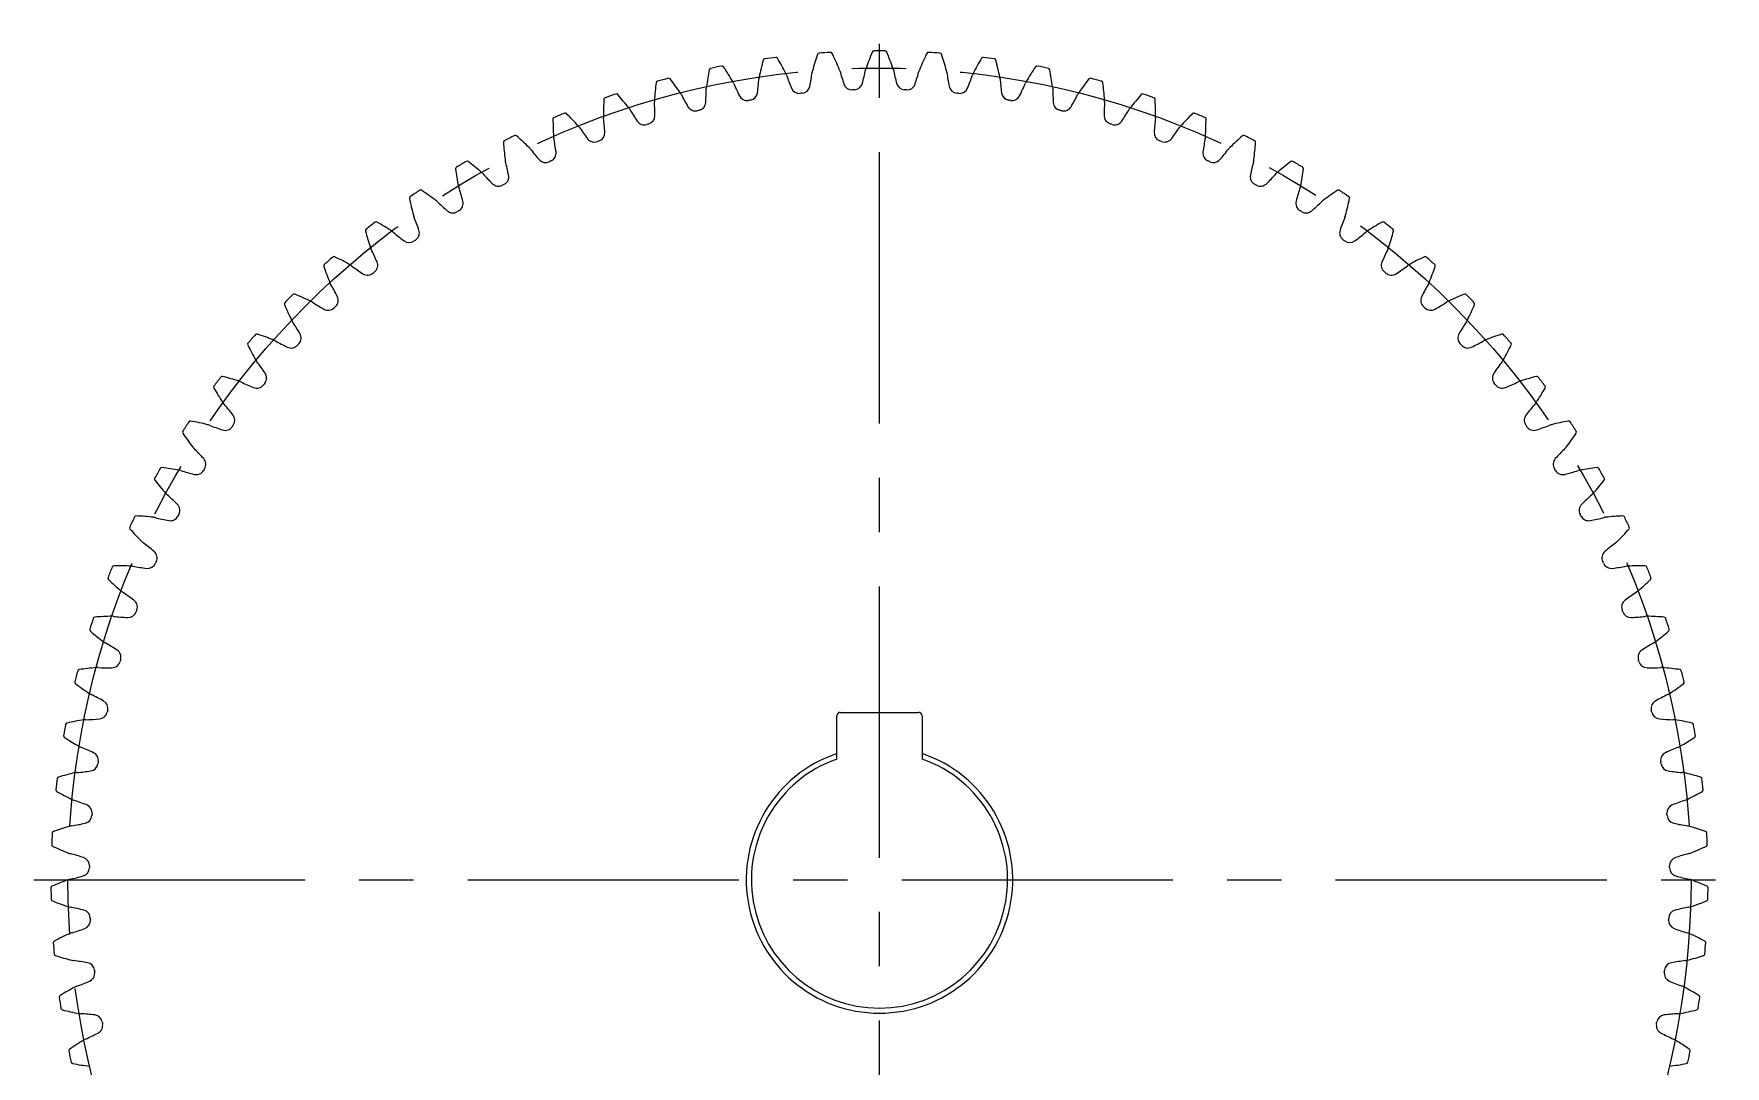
# Model space of a CAD drawing. Extents: x -1 to 168, y -13 to 122.
# Drawn here: x -1 to 98, y 47.6 to 108 of the extents above; entities that cross this region are included whole.
import ezdxf

# ---------------------------------------------------------------- set-up
doc = ezdxf.new("R2010")
doc.units = 0
doc.header["$LTSCALE"] = 0.5
doc.linetypes.add('CENTER', pattern=[50.8, 31.75, -6.35, 6.35, -6.35])
doc.layers.add('MSM_CENTER', color=1, linetype='CENTER')
doc.layers.add('MSM_CONTINUOUS', color=7, linetype='CONTINUOUS')

msp = doc.modelspace()

# ---------------------------------------------------------------- linework, layer by layer
at = {"layer": 'MSM_CENTER'}
for p, q in [((48.5, 9), (48.5, 108)), ((-1, 58.5), (98, 58.5))]:
    msp.add_line(p, q, dxfattribs=at)
msp.add_circle((48.5, 58.5), 47.5, dxfattribs=at)
at = {"layer": 'MSM_CONTINUOUS'}
for p, q in [((46, 65.571), (46, 68.1)), ((46.2, 68.3), (50.8, 68.3)), ((51, 68.1), (51, 65.571))]:
    msp.add_line(p, q, dxfattribs=at)
for centre, radius, start, end in [((62.681, 100.825), 15.833, 157.29077, 160.94737), ((48.167, 106.899), 0.1, 90.39477, 157.29082), ((48.5, 58.5), 48.5, 89.60578, 90.39423), ((48.833, 106.899), 0.1, 22.70923, 89.6058), ((34.319, 100.825), 15.833, 19.05263, 22.70923), ((38.633, 105.884), 0.1, 101.76264, 168.65924), ((48.5, 58.5), 48.5, 100.9742, 101.76264), ((39.286, 106.015), 0.1, 34.07765, 100.97419), ((26.255, 97.199), 15.833, 30.42105, 34.07765), ((56.974, 102.325), 15.833, 164.86972, 168.52632), ((41.786, 106.432), 0.1, 97.97317, 164.86976), ((48.5, 58.5), 48.5, 97.18472, 97.97317), ((42.447, 106.52), 0.1, 30.28818, 97.1847), ((28.861, 98.585), 15.833, 26.63158, 30.28818), ((59.852, 101.67), 15.833, 161.08024, 164.73684), ((44.969, 106.771), 0.1, 94.1837, 161.08029), ((48.5, 58.5), 48.5, 93.39525, 94.1837), ((45.634, 106.815), 0.1, 26.4987, 93.39526), ((31.553, 99.795), 15.833, 22.84211, 26.4987), ((45.379, 105.619), 0.831, 15.59182, 22.84248), ((48.5, 105.722), 0.831, 160.947, 168.19765), ((48.5, 105.722), 0.831, 11.80235, 19.053), ((51.621, 105.619), 0.831, 157.15752, 164.40818), ((65.447, 99.795), 15.833, 153.5013, 157.15789), ((51.366, 106.815), 0.1, 86.60475, 153.5013), ((48.5, 58.5), 48.5, 85.8163, 86.60475), ((52.031, 106.771), 0.1, 18.91976, 85.8163), ((37.148, 101.67), 15.833, 15.26316, 18.91976), ((68.139, 98.585), 15.833, 149.71182, 153.36842), ((54.553, 106.52), 0.1, 82.81528, 149.71182), ((48.5, 58.5), 48.5, 82.02683, 82.81528), ((55.214, 106.432), 0.1, 15.13028, 82.02683), ((40.026, 102.325), 15.833, 11.47368, 15.13028), ((70.745, 97.199), 15.833, 145.92235, 149.57895), ((57.714, 106.015), 0.1, 79.02635, 145.92235), ((48.5, 58.5), 48.5, 78.23736, 79.0258), ((58.367, 105.884), 0.1, 11.34081, 78.23736), ((51.12, 103.06), 15.833, 172.44867, 176.10526), ((35.523, 105.128), 0.1, 105.55267, 172.44871), ((48.5, 58.5), 48.5, 104.76367, 105.55212), ((36.166, 105.302), 0.1, 37.86712, 104.76366), ((23.746, 95.644), 15.833, 34.21053, 37.86712), ((54.059, 102.79), 15.833, 168.65919, 172.31579), ((39.192, 104.796), 0.831, 23.17077, 30.42143), ((53.392, 110.873), 14.615, 203.1704, 206.37593), ((26.867, 106.447), 14.615, 352.57144, 355.77697), ((42.272, 105.31), 0.831, 168.52594, 175.7766), ((42.272, 105.31), 0.831, 19.38129, 26.63195), ((56.843, 110.436), 14.615, 199.38093, 202.58646), ((30.084, 107.772), 14.615, 348.78197, 351.98749), ((45.379, 105.619), 0.831, 164.73647, 171.98713), ((60.257, 109.771), 14.615, 195.59145, 198.79698), ((46.894, 105.222), 0.5, 198.79698, 271.9682), ((47.014, 105.226), 0.5, 271.8213, 344.9925), ((33.38, 108.882), 14.615, 344.99249, 348.19802), ((63.62, 108.882), 14.615, 191.80198, 195.00751), ((49.986, 105.226), 0.5, 195.0075, 268.17873), ((50.106, 105.222), 0.5, 268.03174, 341.20302), ((36.743, 109.771), 14.615, 341.20302, 344.40855), ((51.621, 105.619), 0.831, 8.01287, 15.26353), ((66.916, 107.772), 14.615, 188.01251, 191.21803), ((40.157, 110.436), 14.615, 337.41354, 340.61907), ((54.728, 105.31), 0.831, 153.36805, 160.61871), ((54.728, 105.31), 0.831, 4.2234, 11.47406), ((70.133, 106.447), 14.615, 184.22303, 187.42856), ((43.608, 110.873), 14.615, 333.62407, 336.8296), ((57.808, 104.796), 0.831, 149.57857, 156.82923), ((42.941, 102.79), 15.833, 7.68421, 11.34081), ((73.254, 95.644), 15.833, 142.13288, 145.78947), ((60.834, 105.302), 0.1, 75.23688, 142.13288), ((48.5, 58.5), 48.5, 74.44788, 75.23633), ((61.477, 105.128), 0.1, 7.55133, 74.44788), ((45.88, 103.06), 15.833, 3.89474, 7.55133), ((48.169, 103.136), 15.833, 176.23814, 179.89474), ((32.47, 104.168), 0.1, 109.34214, 176.23819), ((48.5, 58.5), 48.5, 108.55314, 109.34159), ((33.1, 104.385), 0.1, 41.6566, 108.55314), ((21.345, 93.927), 15.833, 38, 41.6566), ((36.152, 104.079), 0.831, 176.10489, 183.35555), ((20.733, 103.175), 14.615, 0.15039, 3.35591), ((36.152, 104.079), 0.831, 26.96024, 34.2109), ((49.92, 111.082), 14.615, 206.95987, 210.1654), ((37.833, 104.017), 0.5, 283.18966, 356.36092), ((23.746, 104.913), 14.615, 356.36091, 359.56644), ((39.192, 104.796), 0.831, 172.31542, 179.56607), ((40.746, 104.602), 0.5, 206.37593, 279.54715), ((48.5, 58.5), 46.25, 99.40022, 99.54715), ((40.864, 104.622), 0.5, 279.40019, 352.57144), ((43.81, 105.014), 0.5, 202.58645, 275.75768), ((48.5, 58.5), 46.25, 95.61074, 95.75768), ((43.929, 105.026), 0.5, 275.61077, 348.78197), ((48.5, 58.5), 46.25, 91.82127, 91.9682), ((48.5, 58.5), 46.25, 88.0318, 88.17873), ((53.071, 105.026), 0.5, 191.21803, 264.38933), ((48.5, 58.5), 46.25, 84.24232, 84.38926), ((53.19, 105.014), 0.5, 264.24227, 337.41355), ((56.136, 104.622), 0.5, 187.42856, 260.59986), ((48.5, 58.5), 46.25, 80.45285, 80.59978), ((56.254, 104.602), 0.5, 260.4528, 333.62407), ((57.808, 104.796), 0.831, 0.43393, 7.68458), ((73.254, 104.913), 14.615, 180.43356, 183.63909), ((59.167, 104.017), 0.5, 183.63908, 256.81039), ((47.08, 111.082), 14.615, 329.8346, 333.04013), ((60.848, 104.079), 0.831, 145.7891, 153.03976), ((76.267, 103.175), 14.615, 176.64409, 179.84961), ((60.848, 104.079), 0.831, 356.64445, 3.89511), ((75.655, 93.927), 15.833, 138.3434, 142), ((63.9, 104.385), 0.1, 71.4474, 138.3434), ((48.5, 58.5), 48.5, 70.65841, 71.44686), ((64.53, 104.168), 0.1, 3.76186, 70.65841), ((48.831, 103.136), 15.833, 0.10526, 3.76186), ((29.487, 103.009), 0.1, 113.13161, 180.02766), ((45.22, 103.017), 15.833, 180.02761, 183.68421), ((48.5, 58.5), 48.5, 112.34262, 113.13107), ((30.101, 103.266), 0.1, 45.44607, 112.34262), ((19.063, 92.055), 15.833, 41.78947, 45.44607), ((33.167, 103.164), 0.831, 179.89436, 187.14502), ((17.841, 101.242), 14.615, 3.93986, 7.14539), ((33.167, 103.164), 0.831, 30.74972, 38.00037), ((46.442, 111.061), 14.615, 210.74935, 213.95488), ((34.848, 103.212), 0.5, 286.97919, 0.15039), ((37.716, 103.989), 0.5, 210.1654, 283.33663), ((48.5, 58.5), 46.25, 103.18969, 103.33663), ((48.5, 58.5), 46.25, 76.66337, 76.81031), ((59.284, 103.989), 0.5, 256.66332, 329.8346), ((62.152, 103.212), 0.5, 179.84961, 253.02091), ((50.558, 111.061), 14.615, 326.04512, 329.25065), ((63.833, 103.164), 0.831, 141.99963, 149.25028), ((79.159, 101.242), 14.615, 172.85461, 176.06014), ((63.833, 103.164), 0.831, 352.85498, 0.10564), ((77.937, 92.055), 15.833, 134.55393, 138.21053), ((66.899, 103.266), 0.1, 67.65738, 134.55393), ((48.5, 58.5), 48.5, 66.86893, 67.65738), ((67.513, 103.009), 0.1, 359.97239, 66.86893), ((51.78, 103.017), 15.833, 356.31579, 359.97239), ((48.5, 58.5), 48.5, 116.13209, 116.92054), ((27.183, 101.953), 0.1, 49.23555, 116.13209), ((16.91, 90.036), 15.833, 45.57895, 49.23555), ((30.249, 102.053), 0.831, 183.68384, 190.9345), ((30.249, 102.053), 0.831, 34.53919, 41.78985), ((42.972, 110.81), 14.615, 214.53882, 217.74435), ((31.923, 102.212), 0.5, 290.76867, 3.93986), ((34.733, 103.177), 0.5, 213.95487, 287.1261), ((48.5, 58.5), 46.25, 106.97916, 107.1261), ((48.5, 58.5), 46.25, 72.8739, 73.02084), ((62.267, 103.177), 0.5, 252.87385, 326.04513), ((65.077, 102.212), 0.5, 176.06014, 249.23144), ((54.028, 110.81), 14.615, 322.25565, 325.46118), ((66.751, 102.053), 0.831, 138.21015, 145.46081), ((66.751, 102.053), 0.831, 349.0655, 356.31616), ((80.09, 90.036), 15.833, 130.76445, 134.42105), ((69.817, 101.953), 0.1, 63.86791, 130.76445), ((48.5, 58.5), 48.5, 63.07946, 63.86791), ((26.587, 101.655), 0.1, 116.92109, 183.81713), ((42.285, 102.703), 15.833, 183.81709, 187.47368), ((27.41, 100.751), 0.831, 38.32866, 45.57932), ((39.527, 110.33), 14.615, 218.3283, 221.53382), ((29.07, 101.021), 0.5, 294.55808, 7.72934), ((15.083, 99.123), 14.615, 7.72933, 10.93486), ((31.811, 102.17), 0.5, 217.74435, 290.91557), ((48.5, 58.5), 46.25, 110.76864, 110.91557), ((48.5, 58.5), 46.25, 69.08443, 69.23136), ((65.189, 102.17), 0.5, 249.08438, 322.25565), ((67.93, 101.021), 0.5, 172.27066, 245.44197), ((81.917, 99.123), 14.615, 169.06514, 172.27067), ((57.473, 110.33), 14.615, 318.46618, 321.6717), ((69.59, 100.751), 0.831, 134.42068, 141.67134), ((54.715, 102.703), 15.833, 352.52632, 356.18291), ((70.413, 101.655), 0.1, 356.18291, 63.07946), ((23.782, 100.113), 0.1, 120.71056, 187.6066), ((39.377, 102.195), 15.833, 187.60656, 191.26316), ((48.5, 58.5), 48.5, 119.92157, 120.71001), ((24.357, 100.449), 0.1, 53.02502, 119.92157), ((14.894, 87.879), 15.833, 49.36842, 53.02502), ((27.41, 100.751), 0.831, 187.47331, 194.72397), ((12.471, 96.825), 14.615, 11.51881, 14.72434), ((28.961, 100.971), 0.5, 221.53382, 294.70505), ((48.5, 58.5), 46.25, 114.55811, 114.70505), ((48.5, 58.5), 46.25, 65.29495, 65.44189), ((68.039, 100.971), 0.5, 245.2949, 318.46618), ((84.529, 96.825), 14.615, 165.27566, 168.48119), ((69.59, 100.751), 0.831, 345.27603, 352.52669), ((82.106, 87.879), 15.833, 126.97498, 130.63158), ((72.643, 100.449), 0.1, 60.07843, 126.97498), ((48.5, 58.5), 48.5, 59.28999, 60.07843), ((57.623, 102.195), 15.833, 348.73684, 352.39344), ((73.218, 100.113), 0.1, 352.39344, 59.28999), ((24.664, 99.265), 0.831, 191.26279, 198.51344), ((10.017, 94.36), 14.615, 15.30828, 18.51381), ((24.664, 99.265), 0.831, 42.11814, 49.36879), ((36.121, 109.624), 14.615, 222.11777, 225.3233), ((26.197, 99.587), 0.5, 225.32329, 298.49452), ((48.5, 58.5), 46.25, 118.34759, 118.49452), ((26.302, 99.644), 0.5, 298.34756, 11.51884), ((70.698, 99.644), 0.5, 168.48119, 241.65241), ((48.5, 58.5), 46.25, 61.50548, 61.65241), ((70.803, 99.587), 0.5, 241.50543, 314.67671), ((60.879, 109.624), 14.615, 314.6767, 317.88223), ((72.336, 99.265), 0.831, 130.63121, 137.88186), ((86.983, 94.36), 14.615, 161.48619, 164.69172), ((72.336, 99.265), 0.831, 341.48656, 348.73721), ((21.086, 98.388), 0.1, 124.49949, 191.39608), ((36.509, 101.497), 15.833, 191.39603, 195.05263), ((48.5, 58.5), 48.5, 123.71104, 124.49949), ((21.638, 98.761), 0.1, 56.81449, 123.71104), ((13.026, 85.594), 15.833, 53.1579, 56.81449), ((22.022, 97.6), 0.831, 45.90761, 53.15827), ((32.77, 108.694), 14.615, 225.90724, 229.11277), ((23.632, 98.087), 0.5, 302.13709, 15.30828), ((73.368, 98.087), 0.5, 164.69172, 237.86294), ((64.23, 108.694), 14.615, 310.88723, 314.09276), ((74.978, 97.6), 0.831, 126.84173, 134.09239), ((83.974, 85.594), 15.833, 123.18551, 126.8421), ((75.362, 98.761), 0.1, 56.28896, 123.18551), ((48.5, 58.5), 48.5, 55.50051, 56.28896), ((60.491, 101.497), 15.833, 344.94737, 348.60397), ((75.914, 98.388), 0.1, 348.60397, 55.50051), ((22.022, 97.6), 0.831, 195.05226, 202.30292), ((7.731, 91.738), 14.615, 19.09776, 22.30328), ((23.53, 98.023), 0.5, 229.11277, 302.28399), ((48.5, 58.5), 46.25, 122.13706, 122.28399), ((48.5, 58.5), 46.25, 57.71601, 57.86294), ((73.47, 98.023), 0.5, 237.71605, 310.88723), ((89.269, 91.738), 14.615, 157.69672, 160.90224), ((74.978, 97.6), 0.831, 337.69708, 344.94774), ((18.51, 96.489), 0.1, 128.28951, 195.18555), ((33.694, 100.61), 15.833, 195.18551, 198.8421), ((48.5, 58.5), 48.5, 127.50051, 128.28896), ((19.036, 96.898), 0.1, 60.60397, 127.50051), ((11.313, 83.19), 15.833, 56.94737, 60.60397), ((19.495, 95.765), 0.831, 49.69708, 56.94774), ((29.487, 107.545), 14.615, 229.69672, 232.90224), ((21.07, 96.357), 0.5, 305.92656, 19.09776), ((75.93, 96.357), 0.5, 160.90224, 234.07347), ((67.513, 107.545), 14.615, 307.09776, 310.30328), ((77.505, 95.765), 0.831, 123.05226, 130.30292), ((85.687, 83.19), 15.833, 119.39603, 123.05263), ((77.964, 96.898), 0.1, 52.49949, 119.39603), ((48.5, 58.5), 48.5, 51.71104, 52.49949), ((63.306, 100.61), 15.833, 341.1579, 344.81449), ((78.49, 96.489), 0.1, 344.81449, 51.71104), ((19.495, 95.765), 0.831, 198.84173, 206.09239), ((5.623, 88.971), 14.615, 22.88723, 26.09276), ((20.973, 96.286), 0.5, 232.90224, 306.07347), ((48.5, 58.5), 46.25, 125.92653, 126.07347), ((48.5, 58.5), 46.25, 53.92653, 54.07347), ((76.027, 96.286), 0.5, 233.92658, 307.09776), ((91.377, 88.971), 14.615, 153.90724, 157.11277), ((77.505, 95.765), 0.831, 333.90761, 341.15827), ((16.065, 94.424), 0.1, 132.07898, 198.97502), ((30.943, 99.54), 15.833, 198.97498, 202.63158), ((48.5, 58.5), 48.5, 131.28999, 132.07844), ((16.562, 94.867), 0.1, 64.39344, 131.28999), ((9.763, 80.679), 15.833, 60.73684, 64.39344), ((17.096, 93.767), 0.831, 53.48656, 60.73721), ((26.287, 106.181), 14.615, 233.48619, 236.69172), ((48.5, 58.5), 46.25, 129.71601, 129.86294), ((18.628, 94.461), 0.5, 309.71604, 22.88723), ((78.372, 94.461), 0.5, 157.11277, 230.28399), ((48.5, 58.5), 46.25, 50.13706, 50.28399), ((70.713, 106.181), 14.615, 303.30828, 306.51381), ((79.904, 93.767), 0.831, 119.26279, 126.51344), ((87.237, 80.679), 15.833, 115.60656, 119.26316), ((80.438, 94.867), 0.1, 48.71001, 115.60656), ((48.5, 58.5), 48.5, 47.92157, 48.71001), ((66.057, 99.54), 15.833, 337.36842, 341.02502), ((80.935, 94.424), 0.1, 341.02502, 47.92157), ((17.096, 93.767), 0.831, 202.63121, 209.88186), ((3.703, 86.071), 14.615, 26.6767, 29.88223), ((18.535, 94.384), 0.5, 236.69172, 309.86302), ((78.465, 94.384), 0.5, 230.13711, 303.30828), ((93.297, 86.071), 14.615, 150.11777, 153.3233), ((79.904, 93.767), 0.831, 330.11814, 337.36879), ((13.762, 92.202), 0.1, 135.86845, 202.76449), ((28.269, 98.29), 15.833, 202.76445, 206.42105), ((48.5, 58.5), 48.5, 135.07946, 135.86791), ((14.229, 92.676), 0.1, 68.18291, 135.07946), ((8.381, 78.07), 15.833, 64.52632, 68.18291), ((14.834, 91.614), 0.831, 57.27603, 64.52669), ((23.184, 104.609), 14.615, 237.27566, 240.48119), ((16.316, 92.408), 0.5, 313.50545, 26.67671), ((80.684, 92.408), 0.5, 153.32329, 226.49452), ((73.816, 104.609), 14.615, 299.51881, 302.72434), ((82.166, 91.614), 0.831, 115.47331, 122.72397), ((88.619, 78.07), 15.833, 111.81709, 115.47368), ((82.771, 92.676), 0.1, 44.92054, 111.81709), ((48.5, 58.5), 48.5, 44.13209, 44.92054), ((68.731, 98.29), 15.833, 333.57895, 337.23555), ((83.238, 92.202), 0.1, 337.23555, 44.13209), ((14.834, 91.614), 0.831, 206.42068, 213.67134), ((1.979, 83.05), 14.615, 30.46618, 33.6717), ((16.229, 92.326), 0.5, 240.48119, 313.65241), ((48.5, 58.5), 46.25, 133.50548, 133.65241), ((48.5, 58.5), 46.25, 46.34759, 46.49452), ((80.771, 92.326), 0.5, 226.34763, 299.51881), ((95.021, 83.05), 14.615, 146.3283, 149.53382), ((82.166, 91.614), 0.831, 326.32866, 333.57932), ((48.5, 58.5), 48.5, 138.86893, 139.65738), ((12.045, 90.337), 0.1, 71.97239, 138.86893), ((7.176, 75.376), 15.833, 68.31579, 71.97239), ((14.146, 90.207), 0.5, 317.29498, 30.46621), ((82.854, 90.207), 0.5, 149.53382, 222.70505), ((89.824, 75.376), 15.833, 108.02761, 111.68421), ((84.955, 90.337), 0.1, 41.13107, 108.02761), ((48.5, 58.5), 48.5, 40.34262, 41.13107), ((11.61, 89.832), 0.1, 139.65738, 206.55396), ((25.684, 96.866), 15.833, 206.55393, 210.21053), ((12.719, 89.317), 0.831, 61.0655, 68.31616), ((20.192, 102.835), 14.615, 241.06514, 244.27067), ((14.064, 90.119), 0.5, 244.27066, 317.44189), ((48.5, 58.5), 46.25, 137.29495, 137.44189), ((48.5, 58.5), 46.25, 42.55811, 42.70505), ((82.936, 90.119), 0.5, 222.55816, 295.72934), ((76.808, 102.835), 14.615, 295.72933, 298.93486), ((84.281, 89.317), 0.831, 111.68384, 118.9345), ((71.316, 96.866), 15.833, 329.78947, 333.44607), ((85.39, 89.832), 0.1, 333.44607, 40.34262), ((12.719, 89.317), 0.831, 210.21015, 217.46081), ((0.458, 79.922), 14.615, 34.25565, 37.46118), ((12.125, 87.867), 0.5, 321.08446, 34.25565), ((84.875, 87.867), 0.5, 145.74435, 218.91557), ((96.542, 79.922), 14.615, 142.53882, 145.74435), ((84.281, 89.317), 0.831, 322.53919, 329.78985), ((9.62, 87.325), 0.1, 143.4474, 210.34344), ((23.198, 95.274), 15.833, 210.3434, 214), ((48.5, 58.5), 48.5, 142.65841, 143.44686), ((10.02, 87.858), 0.1, 75.76186, 142.65841), ((6.151, 72.608), 15.833, 72.10526, 75.76186), ((10.761, 86.884), 0.831, 64.85498, 72.10564), ((17.324, 100.867), 14.615, 244.85461, 248.06014), ((12.05, 87.774), 0.5, 248.06014, 321.23136), ((48.5, 58.5), 46.25, 141.08443, 141.23136), ((48.5, 58.5), 46.25, 38.76864, 38.91557), ((84.95, 87.774), 0.5, 218.76868, 291.93986), ((79.676, 100.867), 14.615, 291.93986, 295.14539), ((86.239, 86.884), 0.831, 107.89436, 115.14502), ((90.849, 72.608), 15.833, 104.23814, 107.89474), ((73.802, 95.274), 15.833, 326, 329.6566), ((86.98, 87.858), 0.1, 37.34159, 104.23814), ((48.5, 58.5), 48.5, 36.55314, 37.34159), ((87.38, 87.325), 0.1, 329.6566, 36.55314), ((10.761, 86.884), 0.831, 213.99963, 221.25028), ((-0.852, 76.7), 14.615, 38.04512, 41.25065), ((97.852, 76.7), 14.615, 138.74935, 141.95488), ((86.239, 86.884), 0.831, 318.74972, 326.00037), ((48.5, 58.5), 48.5, 146.44788, 147.23633), ((8.164, 85.25), 0.1, 79.55133, 146.44788), ((5.311, 69.778), 15.833, 75.89474, 79.55133), ((10.264, 85.399), 0.5, 324.87387, 38.04513), ((86.736, 85.399), 0.5, 141.95487, 215.1261), ((91.689, 69.778), 15.833, 100.44867, 104.10526), ((88.836, 85.25), 0.1, 33.55212, 100.44867), ((48.5, 58.5), 48.5, 32.76367, 33.55212), ((7.8, 84.693), 0.1, 147.23688, 214.13292), ((20.823, 93.521), 15.833, 214.13288, 217.78947), ((8.967, 84.328), 0.831, 68.64445, 75.89511), ((14.592, 98.714), 14.615, 248.64409, 251.84961), ((10.195, 85.301), 0.5, 251.84961, 325.02084), ((48.5, 58.5), 46.25, 144.8739, 145.02084), ((48.5, 58.5), 46.25, 34.97916, 35.1261), ((86.805, 85.301), 0.5, 214.97921, 288.15039), ((82.408, 98.714), 14.615, 288.15039, 291.35591), ((88.033, 84.328), 0.831, 104.10489, 111.35555), ((76.177, 93.521), 15.833, 322.21053, 325.86712), ((89.2, 84.693), 0.1, 325.86712, 32.76367), ((8.967, 84.328), 0.831, 217.7891, 225.03976), ((-1.947, 73.398), 14.615, 41.8346, 45.04013), ((98.947, 73.398), 14.615, 134.95987, 138.1654), ((88.033, 84.328), 0.831, 314.96024, 322.2109), ((48.5, 58.5), 48.5, 150.23736, 151.0258), ((6.484, 82.526), 0.1, 83.34081, 150.23736), ((4.66, 66.899), 15.833, 79.68421, 83.34081), ((7.347, 81.659), 0.831, 72.43393, 79.68458), ((12.008, 96.385), 14.615, 252.43356, 255.63909), ((8.507, 82.711), 0.5, 255.63908, 328.81031), ((48.5, 58.5), 46.25, 148.66337, 148.81031), ((8.57, 82.813), 0.5, 328.66334, 41.83463), ((88.43, 82.813), 0.5, 138.1654, 211.33663), ((48.5, 58.5), 46.25, 31.18969, 31.33663), ((88.493, 82.711), 0.5, 211.18974, 284.36092), ((84.992, 96.385), 14.615, 284.36091, 287.56644), ((89.653, 81.659), 0.831, 100.31542, 107.56607), ((92.34, 66.899), 15.833, 96.65919, 100.31579), ((90.516, 82.526), 0.1, 29.76319, 96.65919), ((48.5, 58.5), 48.5, 28.9742, 29.76265), ((6.158, 81.946), 0.1, 151.02635, 217.92239), ((18.569, 91.615), 15.833, 217.92235, 221.57895), ((78.431, 91.615), 15.833, 318.42105, 322.07765), ((90.842, 81.946), 0.1, 322.07765, 28.9742), ((7.347, 81.659), 0.831, 221.57857, 228.82923), ((-2.822, 70.032), 14.615, 45.62407, 48.8296), ((7.05, 80.121), 0.5, 332.45288, 45.62407), ((89.95, 80.121), 0.5, 134.37593, 207.54715), ((99.822, 70.032), 14.615, 131.1704, 134.37593), ((89.653, 81.659), 0.831, 311.17077, 318.42143), ((48.5, 58.5), 48.5, 154.02683, 154.81528), ((4.988, 79.697), 0.1, 87.13028, 154.02683), ((4.201, 63.983), 15.833, 83.47368, 87.13028), ((5.906, 78.888), 0.831, 76.2234, 83.47406), ((9.584, 93.89), 14.615, 256.22303, 259.42856), ((6.995, 80.014), 0.5, 259.42856, 332.59978), ((48.5, 58.5), 46.25, 152.45285, 152.59978), ((48.5, 58.5), 46.25, 27.40022, 27.54715), ((90.005, 80.014), 0.5, 207.40027, 280.57144), ((87.416, 93.89), 14.615, 280.57144, 283.77697), ((91.094, 78.888), 0.831, 96.52594, 103.7766), ((92.799, 63.983), 15.833, 92.86972, 96.52632), ((92.012, 79.697), 0.1, 25.97372, 92.86972), ((48.5, 58.5), 48.5, 25.18472, 25.97317), ((4.701, 79.096), 0.1, 154.81582, 221.71186), ((16.446, 89.565), 15.833, 221.71182, 225.36842), ((5.906, 78.888), 0.831, 225.36805, 232.61871), ((-3.472, 66.615), 14.615, 49.41354, 52.61907), ((100.472, 66.615), 14.615, 127.38093, 130.58646), ((91.094, 78.888), 0.831, 307.38129, 314.63195), ((80.554, 89.565), 15.833, 314.63158, 318.28818), ((92.299, 79.096), 0.1, 318.28818, 25.18472), ((5.712, 77.334), 0.5, 336.24235, 49.41355), ((91.288, 77.334), 0.5, 130.58645, 203.75768), ((48.5, 58.5), 48.5, 157.8163, 158.60475), ((3.683, 76.775), 0.1, 90.91976, 157.8163), ((3.935, 61.043), 15.833, 87.26316, 90.91976), ((4.652, 76.029), 0.831, 80.01287, 87.26353), ((7.33, 91.241), 14.615, 260.01251, 263.21803), ((5.664, 77.224), 0.5, 263.21803, 336.38926), ((48.5, 58.5), 46.25, 156.24232, 156.38926), ((48.5, 58.5), 46.25, 23.61074, 23.75768), ((91.336, 77.224), 0.5, 203.61079, 276.78197), ((89.67, 91.241), 14.615, 276.78197, 279.98749), ((92.348, 76.029), 0.831, 92.73647, 99.98713), ((93.065, 61.043), 15.833, 89.08024, 92.73684), ((93.317, 76.775), 0.1, 22.18424, 89.08024), ((48.5, 58.5), 48.5, 21.39525, 22.1837), ((3.435, 76.156), 0.1, 158.6053, 225.50134), ((14.463, 87.378), 15.833, 225.5013, 229.15789), ((4.652, 76.029), 0.831, 229.15752, 236.40818), ((-3.894, 63.162), 14.615, 53.20302, 56.40855), ((100.894, 63.162), 14.615, 123.59145, 126.79698), ((92.348, 76.029), 0.831, 303.59182, 310.84248), ((82.537, 87.378), 15.833, 310.84211, 314.4987), ((93.565, 76.156), 0.1, 314.4987, 21.39525), ((4.561, 74.465), 0.5, 340.03176, 53.20302), ((48.5, 58.5), 46.25, 160.0318, 160.17873), ((92.439, 74.465), 0.5, 126.79698, 199.9682), ((48.5, 58.5), 46.25, 19.82127, 19.9682), ((48.5, 58.5), 48.5, 161.60578, 162.39423), ((2.573, 73.773), 0.1, 94.70923, 161.60578), ((3.865, 58.093), 15.833, 91.05263, 94.70923), ((3.589, 73.092), 0.831, 83.80235, 91.053), ((5.257, 88.448), 14.615, 263.80198, 267.00751), ((4.52, 74.352), 0.5, 267.0075, 340.17873), ((92.48, 74.352), 0.5, 199.82132, 272.9925), ((91.743, 88.448), 14.615, 272.99249, 276.19802), ((93.411, 73.092), 0.831, 88.947, 96.19765), ((93.135, 58.093), 15.833, 85.29077, 88.94737), ((94.427, 73.773), 0.1, 18.39422, 85.29077), ((48.5, 58.5), 48.5, 17.60578, 18.39422), ((2.367, 73.139), 0.1, 162.39477, 229.29081), ((12.629, 85.066), 15.833, 229.29077, 232.94737), ((3.589, 73.092), 0.831, 232.947, 240.19765), ((-4.088, 59.689), 14.615, 56.99249, 60.19802), ((101.088, 59.689), 14.615, 119.80198, 123.00751), ((93.411, 73.092), 0.831, 299.80235, 307.053), ((84.371, 85.066), 15.833, 307.05263, 310.70923), ((94.633, 73.139), 0.1, 310.70923, 17.60578), ((3.601, 71.526), 0.5, 343.82124, 56.9925), ((48.5, 58.5), 46.25, 163.82127, 163.9682), ((93.399, 71.526), 0.5, 123.0075, 196.17881), ((48.5, 58.5), 46.25, 16.0318, 16.17873), ((48.5, 58.5), 48.5, 165.39525, 166.1837), ((1.664, 70.704), 0.1, 98.4987, 165.39525), ((3.989, 55.143), 15.833, 94.84211, 98.4987), ((2.723, 70.092), 0.831, 87.59182, 94.84248), ((3.372, 85.525), 14.615, 267.59145, 270.79698), ((3.568, 71.411), 0.5, 270.79698, 343.9682), ((93.432, 71.411), 0.5, 196.03184, 269.20302), ((93.628, 85.525), 14.615, 269.20302, 272.40855), ((94.277, 70.092), 0.831, 85.15752, 92.40818), ((93.011, 55.143), 15.833, 81.5013, 85.15789), ((95.336, 70.704), 0.1, 14.6053, 81.5013), ((48.5, 58.5), 48.5, 13.8163, 14.60475), ((1.5, 70.058), 0.1, 166.18424, 233.08029), ((10.951, 82.637), 15.833, 233.08024, 236.73684), ((2.723, 70.092), 0.831, 236.73647, 243.98713), ((-4.052, 56.211), 14.615, 60.78197, 63.98749), ((101.052, 56.211), 14.615, 116.01251, 119.21803), ((94.277, 70.092), 0.831, 296.01287, 303.26353), ((86.049, 82.637), 15.833, 303.26316, 306.91976), ((95.5, 70.058), 0.1, 306.91976, 13.8163), ((2.839, 68.53), 0.5, 347.61071, 60.78197), ((48.5, 58.5), 46.25, 167.61074, 167.75768), ((94.161, 68.53), 0.5, 119.21803, 192.38933), ((48.5, 58.5), 46.25, 12.24232, 12.38926), ((48.5, 58.5), 48.5, 169.18472, 169.97317), ((0.96, 67.582), 0.1, 102.28818, 169.18472), ((4.308, 52.209), 15.833, 98.63158, 102.28818), ((2.057, 67.042), 0.831, 91.38129, 98.63195), ((1.684, 82.483), 14.615, 271.38093, 274.58646), ((2.813, 68.413), 0.5, 274.58645, 347.75768), ((46.2, 68.1), 0.2, 90, 180), ((50.8, 68.1), 0.2, 0, 90), ((94.187, 68.413), 0.5, 192.24237, 265.41355), ((95.316, 82.483), 14.615, 265.41354, 268.61907), ((94.943, 67.042), 0.831, 81.36805, 88.61871), ((92.692, 52.209), 15.833, 77.71182, 81.36842), ((96.04, 67.582), 0.1, 10.81528, 77.71182), ((48.5, 58.5), 48.5, 10.02683, 10.81528), ((0.839, 66.927), 0.1, 169.97372, 236.86976), ((9.438, 80.102), 15.833, 236.86972, 240.52632), ((87.562, 80.102), 15.833, 299.47368, 303.13028), ((96.161, 66.927), 0.1, 303.13028, 10.02683), ((2.057, 67.042), 0.831, 240.52594, 247.7766), ((-3.785, 52.743), 14.615, 64.57144, 67.77697), ((2.276, 65.491), 0.5, 351.40018, 64.57144), ((48.5, 58.5), 46.25, 171.40022, 171.54715), ((48.5, 58.5), 7.8, 108.69394, 71.30606), ((48.5, 58.5), 7.5, 109.47122, 70.52878), ((94.724, 65.491), 0.5, 115.42856, 188.59978), ((48.5, 58.5), 46.25, 8.45285, 8.59978), ((100.785, 52.743), 14.615, 112.22303, 115.42856), ((94.943, 67.042), 0.831, 292.2234, 299.47406), ((48.5, 58.5), 48.5, 172.9742, 173.76265), ((0.463, 64.42), 0.1, 106.07765, 172.9742), ((4.821, 49.302), 15.833, 102.42105, 106.07765), ((1.594, 63.953), 0.831, 95.17077, 102.42143), ((0.202, 79.337), 14.615, 275.1704, 278.37593), ((2.258, 65.372), 0.5, 278.37593, 351.54715), ((94.742, 65.372), 0.5, 188.45289, 261.62407), ((96.798, 79.337), 14.615, 261.62407, 264.8296), ((95.406, 63.953), 0.831, 77.57857, 84.82923), ((92.179, 49.302), 15.833, 73.92235, 77.57895), ((96.537, 64.42), 0.1, 7.0258, 73.92235), ((48.5, 58.5), 48.5, 6.23736, 7.0258), ((0.387, 63.759), 0.1, 173.76319, 240.65924), ((8.096, 77.474), 15.833, 240.65919, 244.31579), ((88.904, 77.474), 15.833, 295.68421, 299.34081), ((96.613, 63.759), 0.1, 299.34081, 6.23736), ((1.594, 63.953), 0.831, 244.31542, 251.56607), ((-3.291, 49.3), 14.615, 68.36091, 71.56644), ((1.915, 62.42), 0.5, 355.18965, 68.36092), ((48.5, 58.5), 46.25, 175.18969, 175.33663), ((95.085, 62.42), 0.5, 111.63908, 184.81039), ((48.5, 58.5), 46.25, 4.66337, 4.81031), ((100.291, 49.3), 14.615, 108.43356, 111.63909), ((95.406, 63.953), 0.831, 288.43393, 295.68458), ((5.524, 46.435), 15.833, 106.21053, 109.86712), ((1.336, 60.841), 0.831, 98.96024, 106.2109), ((-1.07, 76.099), 14.615, 278.95987, 282.1654), ((1.905, 62.301), 0.5, 282.1654, 355.33663), ((95.095, 62.301), 0.5, 184.66342, 257.8346), ((98.07, 76.099), 14.615, 257.8346, 261.04013), ((95.664, 60.841), 0.831, 73.7891, 81.03976), ((91.476, 46.435), 15.833, 70.13288, 73.78947), ((48.5, 58.5), 48.5, 176.76367, 177.55212), ((0.144, 60.567), 0.1, 177.55267, 244.44871), ((0.177, 61.232), 0.1, 109.86712, 176.76367), ((6.93, 74.762), 15.833, 244.44867, 248.10526), ((90.07, 74.762), 15.833, 291.89474, 295.55133), ((96.823, 61.232), 0.1, 3.23633, 70.13288), ((96.856, 60.567), 0.1, 295.55133, 2.44788), ((48.5, 58.5), 48.5, 2.44788, 3.23633), ((1.336, 60.841), 0.831, 248.10489, 255.35555), ((-2.569, 45.897), 14.615, 72.15039, 75.35591), ((1.757, 59.333), 0.5, 358.97913, 72.15039), ((95.243, 59.333), 0.5, 107.84961, 181.02084), ((99.569, 45.897), 14.615, 104.64409, 107.84961), ((95.664, 60.841), 0.831, 284.64445, 291.89511), ((6.415, 43.622), 15.833, 110, 113.6566), ((1.284, 57.719), 0.831, 102.74972, 110.00037), ((-2.125, 72.785), 14.615, 282.74935, 285.95488), ((1.755, 59.213), 0.5, 285.95487, 359.1261), ((48.5, 58.5), 46.25, 178.97916, 179.1261), ((48.5, 58.5), 46.25, 0.8739, 1.02084), ((95.245, 59.213), 0.5, 180.87395, 254.04513), ((99.125, 72.785), 14.615, 254.04512, 257.25065), ((95.716, 57.719), 0.831, 69.99963, 77.25028), ((90.585, 43.622), 15.833, 66.3434, 70), ((0.102, 58.033), 0.1, 113.6566, 180.55314), ((48.5, 58.5), 48.5, 180.55314, 181.34159), ((96.898, 58.033), 0.1, 359.44686, 66.3434), ((48.5, 58.5), 48.5, 358.65841, 359.44686), ((0.113, 57.367), 0.1, 181.34214, 248.23818), ((5.946, 71.979), 15.833, 248.23814, 251.89474), ((1.284, 57.719), 0.831, 251.89436, 259.14502), ((-1.625, 42.549), 14.615, 75.93986, 79.14539), ((1.805, 56.242), 0.5, 2.7686, 75.93986), ((95.195, 56.242), 0.5, 104.06014, 177.23136), ((98.625, 42.549), 14.615, 100.85461, 104.06014), ((95.716, 57.719), 0.831, 280.85498, 288.10564), ((91.054, 71.979), 15.833, 288.10526, 291.76186), ((96.887, 57.367), 0.1, 291.76186, 358.65841), ((-2.958, 69.408), 14.615, 286.53882, 289.74435), ((1.811, 56.122), 0.5, 289.74435, 2.91557), ((48.5, 58.5), 46.25, 182.76864, 182.91557), ((95.189, 56.122), 0.5, 177.08447, 250.25565), ((48.5, 58.5), 46.25, 357.08443, 357.23136), ((99.958, 69.408), 14.615, 250.25565, 253.46118), ((0.239, 54.835), 0.1, 117.44607, 184.34262), ((48.5, 58.5), 48.5, 184.34262, 185.13107), ((7.491, 40.873), 15.833, 113.78947, 117.44607), ((1.439, 54.6), 0.831, 106.53919, 113.78985), ((95.561, 54.6), 0.831, 66.21015, 73.46081), ((89.509, 40.873), 15.833, 62.55393, 66.21053), ((48.5, 58.5), 48.5, 354.86893, 355.65738), ((96.761, 54.835), 0.1, 355.65738, 62.55393), ((0.294, 54.171), 0.1, 185.13161, 252.02766), ((5.149, 69.137), 15.833, 252.02761, 255.68421), ((1.439, 54.6), 0.831, 255.68384, 262.9345), ((-0.461, 39.271), 14.615, 79.72933, 82.93486), ((2.056, 53.161), 0.5, 6.55808, 79.72934), ((94.944, 53.161), 0.5, 100.27066, 173.44189), ((97.461, 39.271), 14.615, 97.06514, 100.27067), ((95.561, 54.6), 0.831, 277.0655, 284.31616), ((91.851, 69.137), 15.833, 284.31579, 287.97239), ((96.706, 54.171), 0.1, 287.97239, 354.86893), ((-3.566, 65.983), 14.615, 290.3283, 293.53382), ((2.07, 53.042), 0.5, 293.53382, 6.70505), ((48.5, 58.5), 46.25, 186.55811, 186.70505), ((94.93, 53.042), 0.5, 173.295, 246.46618), ((48.5, 58.5), 46.25, 353.29495, 353.44189), ((100.566, 65.983), 14.615, 246.46618, 249.6717), ((0.587, 51.654), 0.1, 121.23555, 188.13209), ((48.5, 58.5), 48.5, 188.13209, 188.92054), ((8.745, 38.201), 15.833, 117.57895, 121.23555), ((1.8, 51.499), 0.831, 110.32866, 117.57932), ((95.2, 51.499), 0.831, 62.42068, 69.67134), ((88.255, 38.201), 15.833, 58.76445, 62.42105), ((48.5, 58.5), 48.5, 351.07946, 351.86791), ((96.413, 51.654), 0.1, 351.86791, 58.76445), ((0.685, 50.995), 0.1, 188.92109, 255.81713), ((4.54, 66.249), 15.833, 255.81709, 259.47368), ((1.8, 51.499), 0.831, 259.47331, 266.72397), ((0.917, 36.078), 14.615, 83.51881, 86.72434), ((2.51, 50.103), 0.5, 10.34755, 83.51881), ((94.49, 50.103), 0.5, 96.48119, 169.65241), ((96.083, 36.078), 14.615, 93.27566, 96.48119), ((95.2, 51.499), 0.831, 273.27603, 280.52669), ((92.46, 66.249), 15.833, 280.52632, 284.18291), ((96.315, 50.995), 0.1, 284.18291, 351.07946), ((-3.947, 62.525), 14.615, 294.11777, 297.3233), ((2.532, 49.985), 0.5, 297.32329, 10.49452), ((48.5, 58.5), 46.25, 190.34759, 190.49452), ((94.468, 49.985), 0.5, 169.50553, 242.67671), ((48.5, 58.5), 46.25, 349.50548, 349.65241), ((100.947, 62.525), 14.615, 242.6767, 245.88223), ((1.144, 48.502), 0.1, 125.02502, 191.92157), ((10.174, 35.618), 15.833, 121.36842, 125.02502), ((2.364, 48.428), 0.831, 114.11814, 121.36879), ((94.636, 48.428), 0.831, 58.63121, 65.88186), ((86.826, 35.618), 15.833, 54.97498, 58.63158), ((95.856, 48.502), 0.1, 348.07843, 54.975), ((48.5, 58.5), 48.5, 191.92157, 192.71001), ((1.286, 47.851), 0.1, 192.71001, 259.60661), ((4.124, 63.326), 15.833, 259.60656, 263.26316), ((92.876, 63.326), 15.833, 276.73684, 280.39344), ((95.714, 47.851), 0.1, 280.39344, 347.28999), ((48.5, 58.5), 48.5, 347.28999, 348.07843)]:
    msp.add_arc(centre, radius, start, end, dxfattribs=at)

doc.saveas('drawing.dxf')
